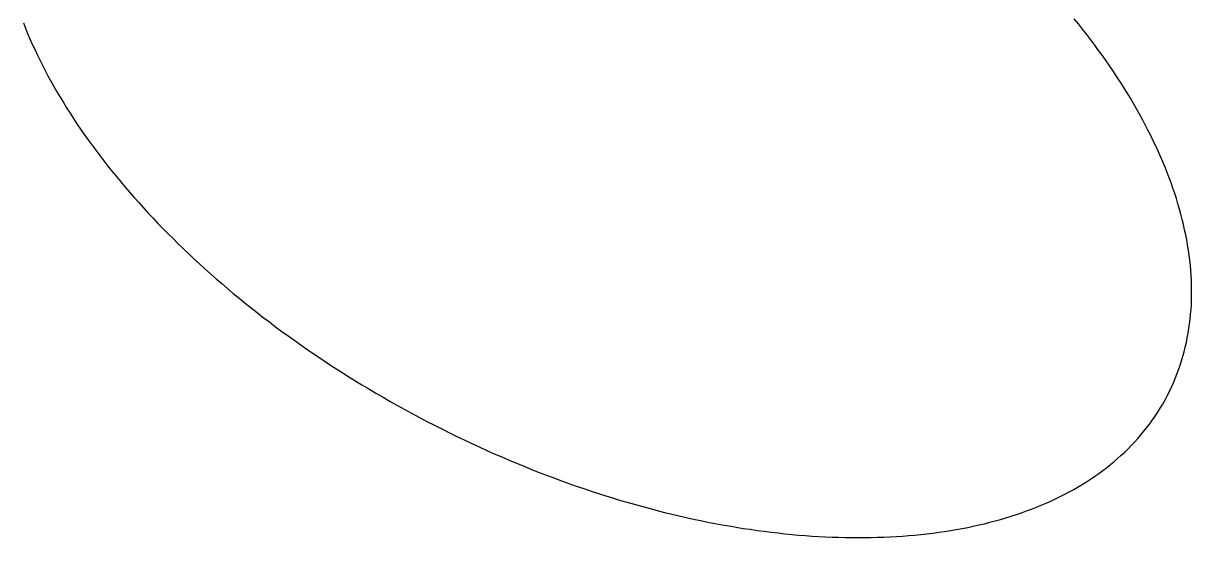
# Model space of a CAD drawing. Extents: x 5 to 105, y 2 to 136.
# Drawn here: x 43.816 to 45.002, y 46.472 to 46.994 of the extents above; entities that cross this region are included whole.
import ezdxf

# ---------------------------------------------------------------- set-up
doc = ezdxf.new("R2010")
doc.units = 0
doc.layers.get('0').update_dxf_attribs({"linetype": 'CONTINUOUS'})

msp = doc.modelspace()

# ---------------------------------------------------------------- linework, layer by layer
at = {"color": 7}
msp.add_lwpolyline([(44.977, 46.6162), (44.977, 46.6162)], close=True, dxfattribs=at)
for points in [[(44.977, 46.6162, 0), (44.9792, 46.6205, 0), (44.9813, 46.6248, 0), (44.9833, 46.6292, 0), (44.9851, 46.6336, 0), (44.9869, 46.6381, 0), (44.9886, 46.6425, 0), (44.9901, 46.6471, 0), (44.9916, 46.6516, 0), (44.993, 46.6562, 0), (44.9942, 46.6608, 0), (44.9954, 46.6654, 0), (44.9965, 46.6701, 0), (44.9974, 46.6748, 0), (44.9983, 46.6795, 0), (44.9991, 46.6843, 0), (44.9998, 46.6891, 0), (45.0003, 46.6939, 0), (45.0008, 46.6988, 0), (45.0012, 46.7036, 0), (45.0015, 46.7085, 0), (45.0017, 46.7134, 0), (45.0018, 46.7184, 0), (45.0018, 46.7233, 0), (45.0017, 46.7283, 0), (45.0015, 46.7333, 0), (45.0013, 46.7384, 0), (45.0009, 46.7434, 0), (45.0005, 46.7485, 0), (44.9999, 46.7536, 0), (44.9993, 46.7587, 0), (44.9985, 46.7639, 0), (44.9977, 46.769, 0), (44.9968, 46.7742, 0), (44.9958, 46.7794, 0), (44.9947, 46.7846, 0), (44.9935, 46.7898, 0), (44.9923, 46.795, 0), (44.9909, 46.8003, 0), (44.9895, 46.8055, 0), (44.9879, 46.8108, 0), (44.9863, 46.8161, 0), (44.9846, 46.8214, 0), (44.9828, 46.8267, 0), (44.9809, 46.832, 0), (44.979, 46.8373, 0), (44.9769, 46.8427, 0), (44.9748, 46.848, 0), (44.9726, 46.8534, 0), (44.9703, 46.8587, 0), (44.9679, 46.8641, 0), (44.9654, 46.8695, 0), (44.9629, 46.8748, 0), (44.9603, 46.8802, 0), (44.9575, 46.8856, 0), (44.9547, 46.891, 0), (44.9519, 46.8964, 0), (44.9489, 46.9018, 0), (44.9459, 46.9072, 0), (44.9428, 46.9126, 0), (44.9396, 46.918, 0), (44.9363, 46.9234, 0), (44.933, 46.9288, 0), (44.9295, 46.9342, 0), (44.926, 46.9395, 0), (44.9225, 46.9449, 0), (44.9188, 46.9503, 0), (44.9151, 46.9557, 0), (44.9113, 46.9611, 0), (44.9074, 46.9664, 0), (44.9034, 46.9718, 0), (44.8994, 46.9772, 0), (44.8953, 46.9825, 0), (44.8911, 46.9878, 0), (44.8868, 46.9932, 0), (44.8825, 46.9985, 0)], [(43.8159, 46.9943, 0), (43.818, 46.9889, 0), (43.8202, 46.9836, 0), (43.8225, 46.9782, 0), (43.8249, 46.9728, 0), (43.8274, 46.9675, 0), (43.8299, 46.9621, 0), (43.8325, 46.9567, 0), (43.8353, 46.9513, 0), (43.838, 46.9459, 0), (43.8409, 46.9405, 0), (43.8439, 46.9351, 0), (43.8469, 46.9298, 0), (43.85, 46.9244, 0), (43.8532, 46.919, 0), (43.8565, 46.9136, 0), (43.8598, 46.9082, 0), (43.8633, 46.9028, 0), (43.8668, 46.8974, 0), (43.8703, 46.892, 0), (43.874, 46.8866, 0), (43.8777, 46.8812, 0), (43.8815, 46.8759, 0), (43.8854, 46.8705, 0), (43.8894, 46.8651, 0), (43.8934, 46.8598, 0), (43.8975, 46.8544, 0), (43.9017, 46.8491, 0), (43.906, 46.8437, 0), (43.9103, 46.8384, 0), (43.9147, 46.8331, 0), (43.9192, 46.8278, 0), (43.9237, 46.8225, 0), (43.9283, 46.8172, 0), (43.933, 46.812, 0), (43.9378, 46.8067, 0), (43.9426, 46.8015, 0), (43.9475, 46.7962, 0), (43.9525, 46.791, 0), (43.9575, 46.7858, 0), (43.9626, 46.7807, 0), (43.9678, 46.7755, 0), (43.973, 46.7704, 0), (43.9783, 46.7652, 0), (43.9837, 46.7601, 0), (43.9891, 46.755, 0), (43.9946, 46.75, 0), (44.0002, 46.7449, 0), (44.0058, 46.7399, 0), (44.0115, 46.7349, 0), (44.0173, 46.7299, 0), (44.0231, 46.725, 0), (44.029, 46.72, 0), (44.035, 46.7151, 0), (44.041, 46.7102, 0), (44.047, 46.7054, 0), (44.0532, 46.7005, 0), (44.0594, 46.6957, 0), (44.0656, 46.691, 0), (44.072, 46.6862, 0), (44.0784, 46.6815, 0), (44.0848, 46.6768, 0), (44.0913, 46.6721, 0), (44.0979, 46.6675, 0), (44.1045, 46.6629, 0), (44.1112, 46.6584, 0), (44.1179, 46.6538, 0), (44.1247, 46.6493, 0), (44.1315, 46.6449, 0), (44.1384, 46.6404, 0), (44.1454, 46.636, 0), (44.1524, 46.6317, 0), (44.1595, 46.6274, 0), (44.1666, 46.6231, 0), (44.1738, 46.6188, 0), (44.181, 46.6146, 0), (44.1883, 46.6104, 0), (44.1957, 46.6063, 0), (44.203, 46.6022, 0), (44.2105, 46.5982, 0), (44.218, 46.5942, 0), (44.2255, 46.5902, 0)], [(44.2255, 46.5902, 0), (44.2331, 46.5863, 0), (44.2407, 46.5825, 0), (44.2483, 46.5787, 0), (44.2559, 46.575, 0), (44.2635, 46.5713, 0), (44.2711, 46.5677, 0), (44.2787, 46.5642, 0), (44.2863, 46.5608, 0), (44.2939, 46.5574, 0), (44.3015, 46.5541, 0), (44.309, 46.5509, 0), (44.3166, 46.5477, 0), (44.3242, 46.5446, 0), (44.3318, 46.5415, 0), (44.3394, 46.5385, 0), (44.347, 46.5356, 0), (44.3545, 46.5328, 0), (44.3621, 46.53, 0), (44.3696, 46.5273, 0), (44.3772, 46.5246, 0), (44.3847, 46.522, 0), (44.3923, 46.5195, 0), (44.3998, 46.517, 0), (44.4073, 46.5147, 0), (44.4148, 46.5123, 0), (44.4222, 46.5101, 0), (44.4297, 46.5079, 0), (44.4372, 46.5058, 0), (44.4446, 46.5037, 0), (44.452, 46.5017, 0), (44.4594, 46.4998, 0), (44.4668, 46.4979, 0), (44.4742, 46.4961, 0), (44.4815, 46.4944, 0), (44.4888, 46.4927, 0), (44.4962, 46.4911, 0), (44.5034, 46.4896, 0), (44.5107, 46.4881, 0), (44.5179, 46.4867, 0), (44.5252, 46.4854, 0), (44.5324, 46.4841, 0), (44.5395, 46.4829, 0), (44.5467, 46.4817, 0), (44.5538, 46.4807, 0), (44.5609, 46.4796, 0), (44.5679, 46.4787, 0), (44.575, 46.4778, 0), (44.582, 46.477, 0), (44.5889, 46.4763, 0), (44.5959, 46.4756, 0), (44.6028, 46.4749, 0), (44.6097, 46.4744, 0), (44.6165, 46.4739, 0), (44.6233, 46.4735, 0), (44.6301, 46.4731, 0), (44.6368, 46.4728, 0), (44.6435, 46.4726, 0), (44.6502, 46.4724, 0), (44.6568, 46.4723, 0), (44.6634, 46.4723, 0), (44.6699, 46.4723, 0), (44.6765, 46.4724, 0), (44.6829, 46.4726, 0), (44.6893, 46.4728, 0), (44.6957, 46.4731, 0), (44.7021, 46.4734, 0), (44.7084, 46.4738, 0), (44.7146, 46.4743, 0), (44.7208, 46.4749, 0), (44.727, 46.4755, 0), (44.7331, 46.4761, 0), (44.7392, 46.4769, 0), (44.7452, 46.4777, 0), (44.7511, 46.4786, 0), (44.7571, 46.4795, 0), (44.7629, 46.4805, 0), (44.7687, 46.4815, 0), (44.7745, 46.4827, 0), (44.7802, 46.4839, 0), (44.7859, 46.4851, 0), (44.7915, 46.4864, 0), (44.797, 46.4878, 0), (44.8025, 46.4893, 0), (44.8079, 46.4908, 0), (44.8133, 46.4924, 0), (44.8186, 46.494, 0), (44.8239, 46.4957, 0), (44.8291, 46.4975, 0), (44.8342, 46.4993, 0), (44.8393, 46.5012, 0), (44.8443, 46.5032, 0), (44.8492, 46.5052, 0), (44.8541, 46.5073, 0), (44.859, 46.5094, 0), (44.8637, 46.5117, 0), (44.8684, 46.5139, 0), (44.873, 46.5163, 0), (44.8776, 46.5187, 0), (44.8821, 46.5212, 0), (44.8865, 46.5237, 0), (44.8908, 46.5263, 0), (44.8951, 46.529, 0), (44.8993, 46.5317, 0), (44.9035, 46.5345, 0), (44.9075, 46.5373, 0), (44.9115, 46.5403, 0), (44.9154, 46.5432, 0), (44.9193, 46.5463, 0), (44.9231, 46.5494, 0), (44.9267, 46.5526, 0), (44.9304, 46.5558, 0), (44.9339, 46.5591, 0), (44.9373, 46.5625, 0), (44.9407, 46.5659, 0), (44.944, 46.5694, 0), (44.9472, 46.5729, 0), (44.9504, 46.5766, 0), (44.9534, 46.5802, 0), (44.9564, 46.584, 0), (44.9593, 46.5878, 0), (44.9621, 46.5917, 0), (44.9648, 46.5956, 0), (44.9674, 46.5996, 0), (44.9699, 46.6036, 0), (44.9724, 46.6078, 0), (44.9748, 46.612, 0), (44.977, 46.6162, 0)]]:
    msp.add_polyline3d(points, dxfattribs=at)

doc.saveas('drawing.dxf')
